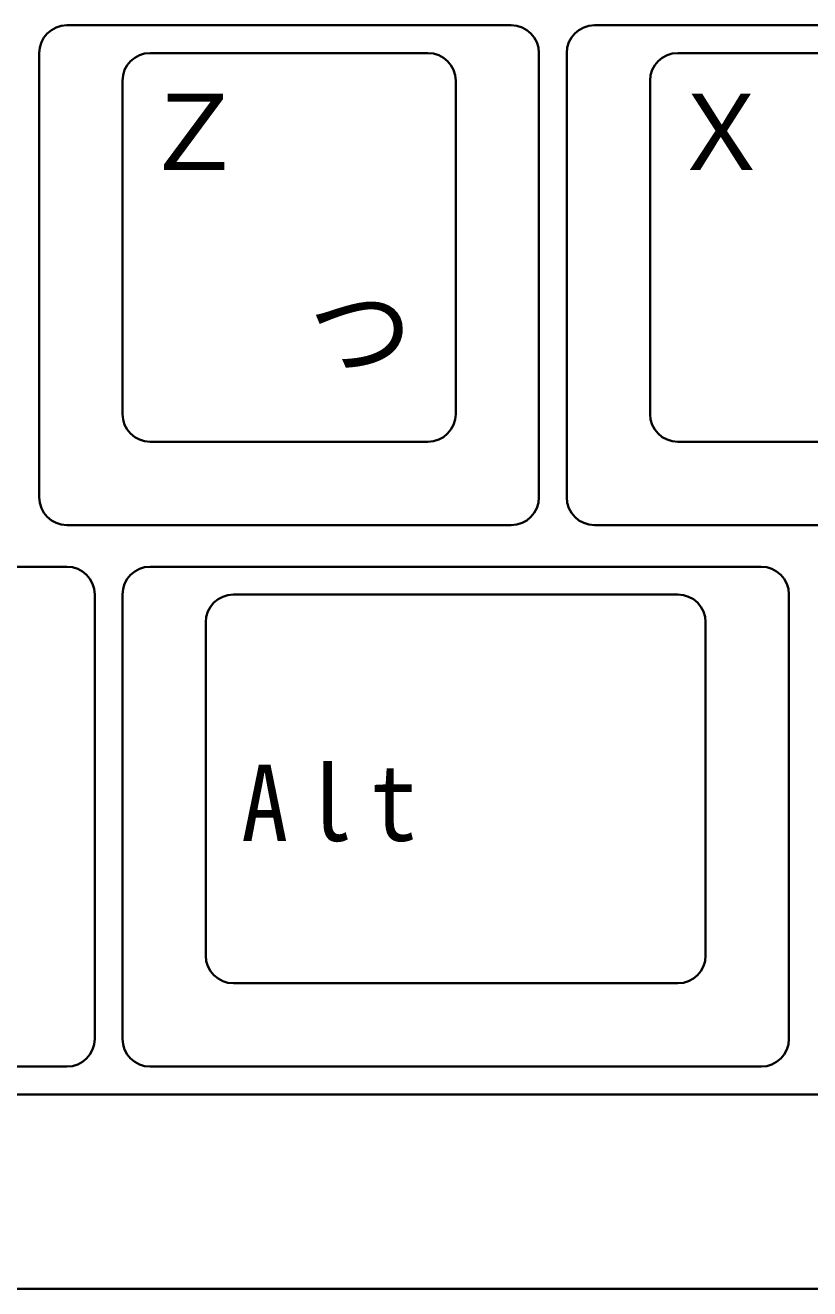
# Model space of a CAD drawing. Units: millimetres, scale not verified. Extents: x -27958 to 16946, y -4245 to 4259.
# Drawn here: x -5292.48 to -5264.23, y 2525.12 to 2570.62 of the extents above; entities that cross this region are included whole.
import ezdxf
from ezdxf.enums import TextEntityAlignment as Align

# ---------------------------------------------------------------- set-up
doc = ezdxf.new("R2010")
doc.units = ezdxf.units.MM
doc.header["$LTSCALE"] = 30
doc.layers.add('0-0', color=7, linetype='Continuous', lineweight=35)
doc.styles.add('ＭＳ ゴシック', font='')
doc.styles.get('ＭＳ ゴシック').set_extended_font_data('MS Gothic')

msp = doc.modelspace()

# ---------------------------------------------------------------- linework, layer by layer
at = {"layer": '0-0'}
for p, q in [((-5290.98, 2570.62), (-5274.98, 2570.62)), ((-5255.98, 2570.62), (-5271.98, 2570.62)), ((-5291.98, 2569.62), (-5291.98, 2553.62)), ((-5287.98, 2569.62), (-5277.98, 2569.62)), ((-5273.98, 2569.62), (-5273.98, 2553.62)), ((-5272.98, 2569.62), (-5272.98, 2553.62)), ((-5258.98, 2569.62), (-5268.98, 2569.62)), ((-5288.98, 2568.62), (-5288.98, 2556.62)), ((-5276.98, 2568.62), (-5276.98, 2556.62)), ((-5269.98, 2568.62), (-5269.98, 2556.62)), ((-5287.98, 2555.62), (-5277.98, 2555.62)), ((-5268.98, 2555.62), (-5258.98, 2555.62)), ((-5290.98, 2552.62), (-5274.98, 2552.62)), ((-5271.98, 2552.62), (-5255.98, 2552.62)), ((-5290.98, 2551.12), (-5306.98, 2551.12)), ((-5287.98, 2551.12), (-5265.98, 2551.12)), ((-5289.98, 2550.12), (-5289.98, 2534.12)), ((-5288.98, 2550.12), (-5288.98, 2534.12)), ((-5284.98, 2550.12), (-5268.98, 2550.12)), ((-5264.98, 2550.12), (-5264.98, 2534.12)), ((-5285.98, 2549.12), (-5285.98, 2537.12)), ((-5267.98, 2549.12), (-5267.98, 2537.12)), ((-5284.98, 2536.12), (-5268.98, 2536.12)), ((-5306.98, 2533.12), (-5290.98, 2533.12)), ((-5287.98, 2533.12), (-5265.98, 2533.12)), ((-5333.98, 2532.12), (-4895.98, 2532.12)), ((-5340.98, 2525.12), (-4888.98, 2525.12))]:
    msp.add_line(p, q, dxfattribs=at)
for centre, start, end in [((-5290.98, 2569.62), 90, 180), ((-5274.98, 2569.62), 0, 90), ((-5271.98, 2569.62), 90, 180), ((-5287.98, 2568.62), 90, 180), ((-5277.98, 2568.62), 0, 90), ((-5268.98, 2568.62), 90, 180), ((-5287.98, 2556.62), 180, 270), ((-5277.98, 2556.62), 270, 0), ((-5268.98, 2556.62), 180, 270), ((-5290.98, 2553.62), 180, 270), ((-5274.98, 2553.62), 270, 0), ((-5271.98, 2553.62), 180, 270), ((-5290.98, 2550.12), 0, 90), ((-5287.98, 2550.12), 90, 180), ((-5265.98, 2550.12), 0, 90), ((-5284.98, 2549.12), 90, 180), ((-5268.98, 2549.12), 0, 90), ((-5284.98, 2537.12), 180, 270), ((-5268.98, 2537.12), 270, 0), ((-5290.98, 2534.12), 270, 0), ((-5287.98, 2534.12), 180, 270), ((-5265.98, 2534.12), 270, 0)]:
    msp.add_arc(centre, 1, start, end, dxfattribs=at)

# ---------------------------------------------------------------- texts
at = {"layer": '0-0', "style": 'ＭＳ ゴシック'}
for s, p in [('Ｚ', (-5288.29, 2564.58)), ('Ｘ', (-5269.29, 2564.58)), ('つ', (-5282.29, 2557.41))]:
    msp.add_text(s, height=2.749, dxfattribs=at).set_placement(p, align=Align.BOTTOM_LEFT)
at = {"layer": '0-0', "insert": (-5284.7, 2541.2), "char_height": 2.749, "attachment_point": 7, "style": 'ＭＳ ゴシック'}
msp.add_mtext('\\T1.38;\\W0.9;Alt', dxfattribs=at)

doc.saveas('drawing.dxf')
